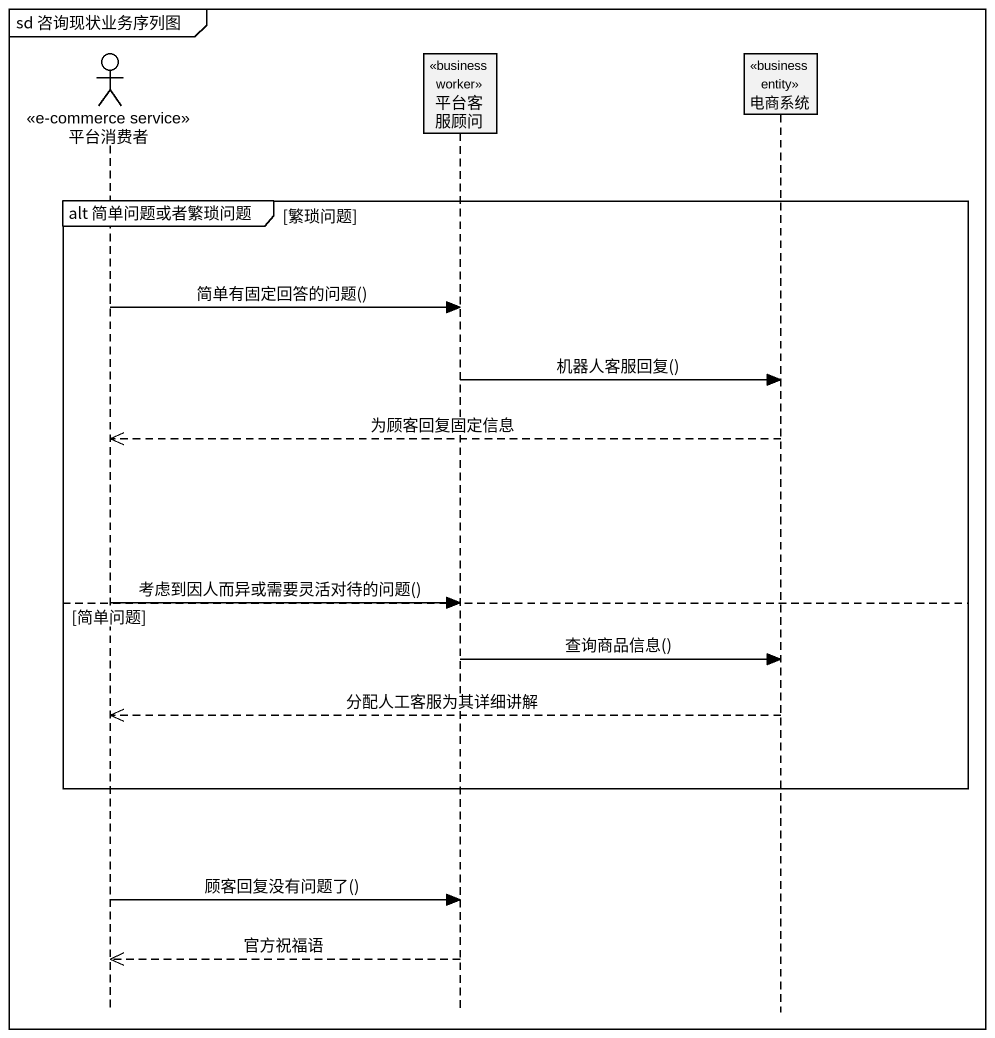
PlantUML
@startuml
mainframe sd 咨询现状业务序列图
hide footbox
actor 平台消费者 <<e-commerce service>>
participant 平台客服顾问 <<business worker>>
participant 电商系统 <<business entity>>

group alt 简单问题或者繁琐问题 [繁琐问题]
  平台消费者 -> 平台客服顾问 : 简单有固定回答的问题()
  平台客服顾问 -> 电商系统 : 机器人客服回复()
  电商系统 -->> 平台消费者 : 为顾客回复固定信息
  平台消费者 -> 平台客服顾问 : 考虑到因人而异或需要灵活对待的问题()
else 简单问题
  平台客服顾问 -> 电商系统 : 查询商品信息()
  电商系统 -->> 平台消费者 : 分配人工客服为其详细讲解
end
平台消费者 -> 平台客服顾问 : 顾客回复没有问题了()
平台客服顾问 -->> 平台消费者 : 官方祝福语
@enduml
